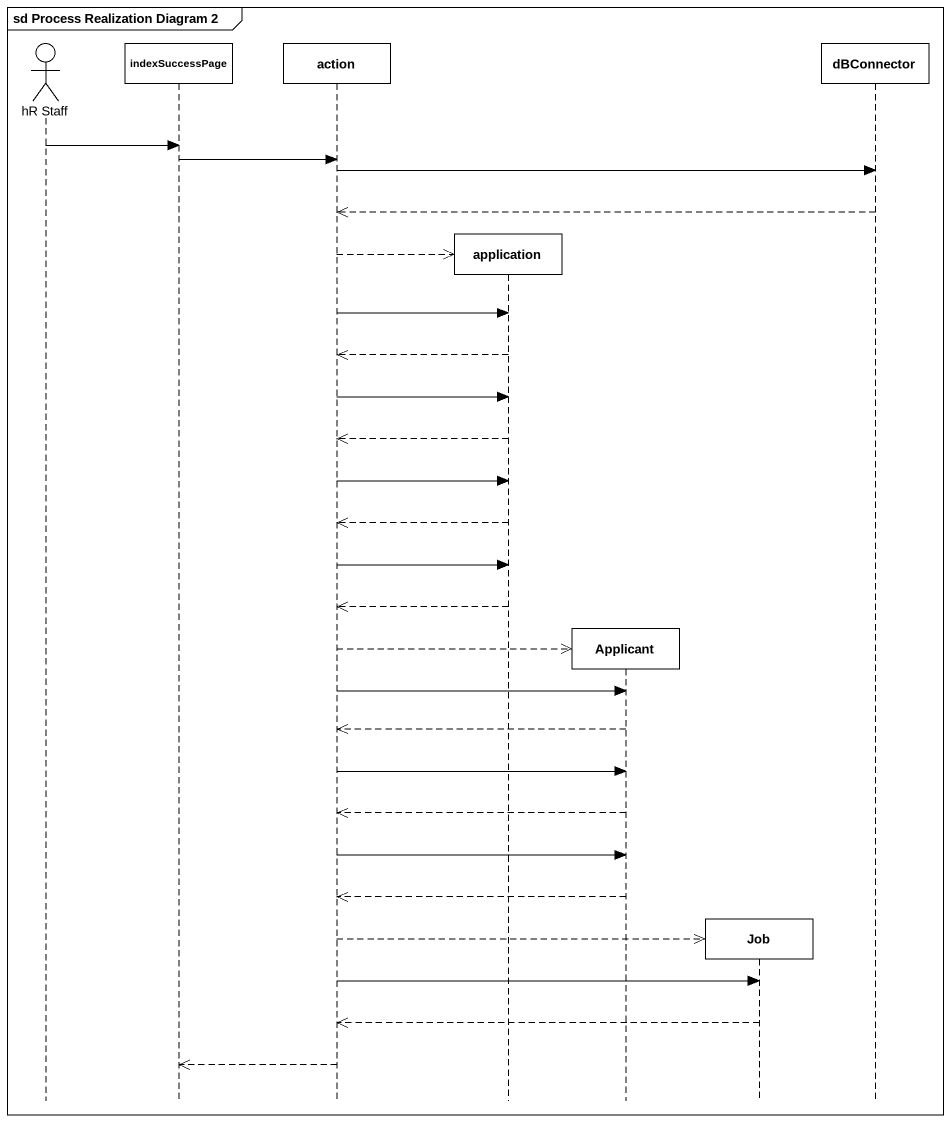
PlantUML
@startuml
mainframe sd Process Realization Diagram 2
hide footbox
actor "hR Staff" as hR_Staff
participant indexSuccessPage
participant "action" as action_
participant application
participant Applicant
participant Job
participant dBConnector

hR_Staff -> indexSuccessPage
indexSuccessPage -> action_
action_ -> dBConnector
dBConnector -->> action_
action_ -->> application **
action_ -> application
application -->> action_
action_ -> application
application -->> action_
action_ -> application
application -->> action_
action_ -> application
application -->> action_
action_ -->> Applicant **
action_ -> Applicant
Applicant -->> action_
action_ -> Applicant
Applicant -->> action_
action_ -> Applicant
Applicant -->> action_
action_ -->> Job **
action_ -> Job
Job -->> action_
action_ -->> indexSuccessPage
@enduml
